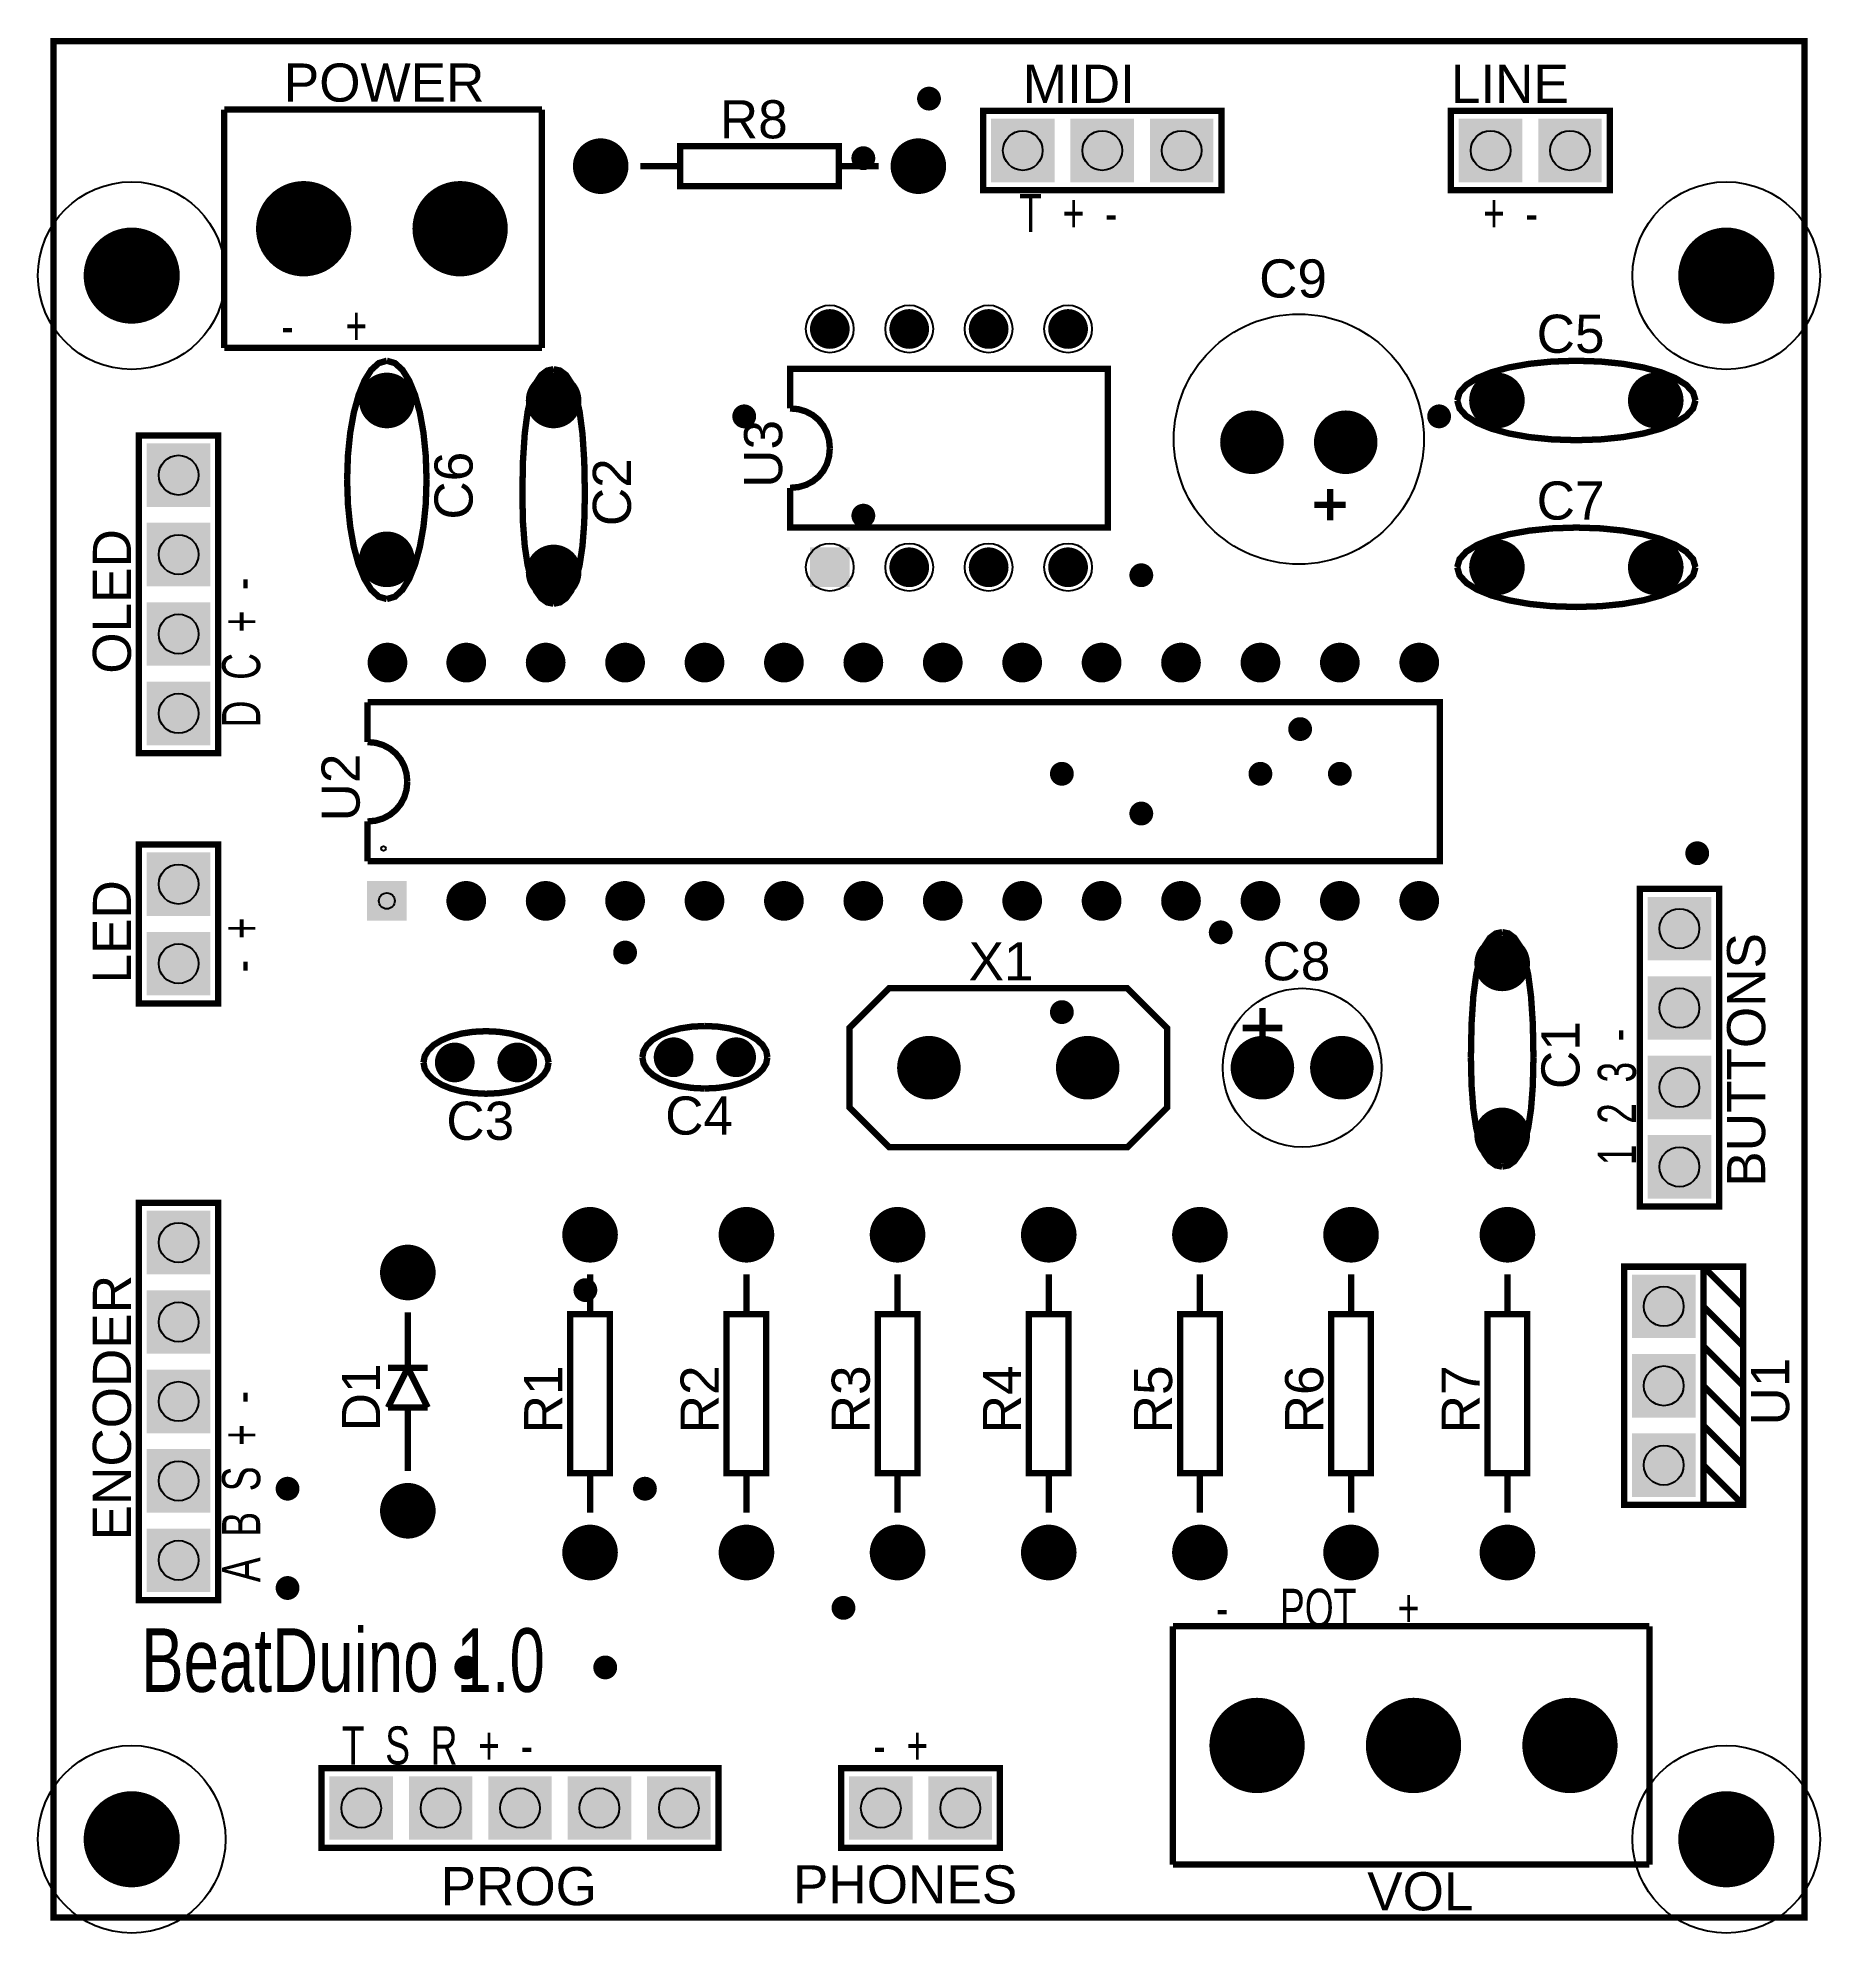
# Model space of a CAD drawing. Header units: inches. Extents: x -1.12 to 1.12, y -1.2 to 1.19.
import ezdxf

# ---------------------------------------------------------------- set-up
doc = ezdxf.new("R2010")
doc.units = ezdxf.units.IN
doc.layers.get('0').update_dxf_attribs({"linetype": 'CONTINUOUS'})

# ---------------------------------------------------------------- blocks, each defined once
blk = doc.blocks.new('EPAD')
at = {"const_width": 0.5}
blk.add_lwpolyline([(-0.25, 0, 1), (0.25, 0, 1)], format="xyb", close=True, dxfattribs=at)
blk = doc.blocks.new('RPAD')
blk.add_trace([(-0.5, -0.5), (-0.5, 0.5), (0.5, -0.5), (0.5, 0.5)])

msp = doc.modelspace()

# ---------------------------------------------------------------- linework, layer by layer
at = {"const_width": 0.008}
for points in [[(-1.102362, -1.181102), (1.102362, -1.181102), (1.102362, 1.181102), (-1.102362, 1.181102), (-1.102362, -1.181102)], [(-0.887402, 0.794882), (-0.887402, 1.094882)], [(-0.887402, 1.094882), (-0.487402, 1.094882)], [(-0.487402, 1.094882), (-0.487402, 0.794882)], [(0.06811, 0.993307), (0.36811, 0.993307), (0.36811, 1.093307), (0.06811, 1.093307), (0.06811, 0.993307)], [(0.657087, 0.993307), (0.857087, 0.993307), (0.857087, 1.093307), (0.657087, 1.093307), (0.657087, 0.993307)], [(-0.313386, 0.998622), (-0.113386, 0.998622), (-0.113386, 1.048622), (-0.313386, 1.048622), (-0.313386, 0.998622)], [(-0.363386, 1.023622), (-0.313386, 1.023622)], [(-0.113386, 1.023622), (-0.063386, 1.023622)], [(-0.887402, 0.794882), (-0.487402, 0.794882)], [(-0.682677, 0.778661), (-0.692865, 0.775702), (-0.702302, 0.767177), (-0.710802, 0.753613), (-0.718177, 0.735536), (-0.72424, 0.713476), (-0.728802, 0.687958), (-0.731677, 0.659511), (-0.732677, 0.628661)], [(-0.682677, 0.778661), (-0.67249, 0.775702), (-0.663052, 0.767177), (-0.654552, 0.753613), (-0.647177, 0.735536), (-0.641115, 0.713476), (-0.636552, 0.687958), (-0.633677, 0.659511), (-0.632677, 0.628661)], [(-0.472677, 0.768031), (-0.480727, 0.766311), (-0.488172, 0.760726), (-0.494866, 0.750644), (-0.500667, 0.735428), (-0.50543, 0.714446), (-0.50901, 0.687061), (-0.511264, 0.652641), (-0.512047, 0.610551)], [(-0.472677, 0.768031), (-0.464627, 0.766311), (-0.457183, 0.760726), (-0.450488, 0.750644), (-0.444687, 0.735428), (-0.439925, 0.714446), (-0.436344, 0.687061), (-0.434091, 0.652641), (-0.433307, 0.610551)], [(-0.174882, 0.718661), (-0.174882, 0.768661), (0.225118, 0.768661), (0.225118, 0.568661), (-0.174882, 0.568661), (-0.174882, 0.618661)], [(0.665118, 0.728661), (0.668077, 0.738849), (0.676602, 0.748287), (0.690167, 0.756787), (0.708243, 0.764161), (0.730304, 0.770224), (0.755821, 0.774787), (0.784269, 0.777661), (0.815118, 0.778661)], [(0.965118, 0.728661), (0.962118, 0.738849), (0.953493, 0.748287), (0.939806, 0.756787), (0.921618, 0.764161), (0.899493, 0.770224), (0.873993, 0.774787), (0.845681, 0.777661), (0.815118, 0.778661)], [(-0.124882, 0.668661), (-0.125841, 0.678849), (-0.128616, 0.688287), (-0.133056, 0.696787), (-0.139007, 0.704161), (-0.146317, 0.710224), (-0.154835, 0.714787), (-0.164407, 0.717661), (-0.174882, 0.718661)], [(0.665118, 0.728661), (0.668077, 0.718474), (0.676602, 0.709036), (0.690167, 0.700536), (0.708243, 0.693161), (0.730304, 0.687099), (0.755821, 0.682536), (0.784269, 0.679661), (0.815118, 0.678661)], [(0.965118, 0.728661), (0.962118, 0.718474), (0.953493, 0.709036), (0.939806, 0.700536), (0.921618, 0.693161), (0.899493, 0.687099), (0.873993, 0.682536), (0.845681, 0.679661), (0.815118, 0.678661)], [(-0.994882, 0.284646), (-0.894882, 0.284646), (-0.894882, 0.684646), (-0.994882, 0.684646), (-0.994882, 0.284646)], [(-0.124882, 0.668661), (-0.125841, 0.658187), (-0.128616, 0.648615), (-0.133056, 0.640097), (-0.139007, 0.632787), (-0.146317, 0.626835), (-0.154835, 0.622396), (-0.164407, 0.61962), (-0.174882, 0.618661)], [(-0.682677, 0.478661), (-0.692865, 0.481661), (-0.702302, 0.490287), (-0.710802, 0.503974), (-0.718177, 0.522161), (-0.72424, 0.544287), (-0.728802, 0.569787), (-0.731677, 0.598099), (-0.732677, 0.628661)], [(-0.682677, 0.478661), (-0.67249, 0.481661), (-0.663052, 0.490287), (-0.654552, 0.503974), (-0.647177, 0.522161), (-0.641115, 0.544287), (-0.636552, 0.569787), (-0.633677, 0.598099), (-0.632677, 0.628661)], [(0.505039, 0.617008), (0.505039, 0.577638)], [(-0.472677, 0.472756), (-0.480727, 0.474438), (-0.488172, 0.479753), (-0.494866, 0.489106), (-0.500667, 0.502898), (-0.50543, 0.521536), (-0.50901, 0.545421), (-0.511264, 0.574959), (-0.512047, 0.610551)], [(-0.472677, 0.472756), (-0.464627, 0.474438), (-0.457183, 0.479753), (-0.450488, 0.489106), (-0.444687, 0.502898), (-0.439925, 0.521536), (-0.436344, 0.545421), (-0.434091, 0.574959), (-0.433307, 0.610551)], [(0.524724, 0.597323), (0.485354, 0.597323)], [(0.665118, 0.518661), (0.668077, 0.528849), (0.676602, 0.538287), (0.690167, 0.546787), (0.708243, 0.554161), (0.730304, 0.560224), (0.755821, 0.564787), (0.784269, 0.567661), (0.815118, 0.568661)], [(0.965118, 0.518661), (0.962118, 0.528849), (0.953493, 0.538287), (0.939806, 0.546787), (0.921618, 0.554161), (0.899493, 0.560224), (0.873993, 0.564787), (0.845681, 0.567661), (0.815118, 0.568661)], [(0.665118, 0.518661), (0.668077, 0.508474), (0.676602, 0.499036), (0.690167, 0.490536), (0.708243, 0.483161), (0.730304, 0.477099), (0.755821, 0.472536), (0.784269, 0.469661), (0.815118, 0.468661)], [(0.965118, 0.518661), (0.962118, 0.508474), (0.953493, 0.499036), (0.939806, 0.490536), (0.921618, 0.483161), (0.899493, 0.477099), (0.873993, 0.472536), (0.845681, 0.469661), (0.815118, 0.468661)], [(-0.70689, 0.148661), (0.64311, 0.148661), (0.64311, 0.348661), (-0.70689, 0.348661)], [(-0.70689, 0.348661), (-0.70689, 0.298661)], [(-0.70689, 0.298661), (-0.696666, 0.297667), (-0.687212, 0.294804), (-0.67871, 0.290257), (-0.671343, 0.284208), (-0.665294, 0.276841), (-0.660747, 0.268339), (-0.657885, 0.258885), (-0.65689, 0.248661)], [(-0.70689, 0.198661), (-0.696666, 0.199656), (-0.687212, 0.202519), (-0.67871, 0.207066), (-0.671343, 0.213115), (-0.665294, 0.220481), (-0.660747, 0.228984), (-0.657885, 0.238438), (-0.65689, 0.248661)], [(-0.70689, 0.148661), (-0.70689, 0.198661)], [(-0.994882, -0.030315), (-0.894882, -0.030315), (-0.894882, 0.169685), (-0.994882, 0.169685), (-0.994882, -0.030315)], [(0.894882, -0.28622), (0.994882, -0.28622), (0.994882, 0.11378), (0.894882, 0.11378), (0.894882, -0.28622)], [(0.721732, 0.05937), (0.713682, 0.05765), (0.706238, 0.052065), (0.699543, 0.041982), (0.693743, 0.026767), (0.68898, 0.005784), (0.6854, -0.0216), (0.683146, -0.05602), (0.682362, -0.09811)], [(0.721732, 0.05937), (0.729782, 0.05765), (0.737227, 0.052065), (0.743921, 0.041982), (0.749722, 0.026767), (0.754485, 0.005784), (0.758065, -0.0216), (0.760319, -0.05602), (0.761102, -0.09811)], [(-0.050157, -0.011339), (0.249843, -0.011339), (0.299843, -0.061339), (0.299843, -0.161339), (0.249843, -0.211339), (-0.050157, -0.211339), (-0.100157, -0.161339), (-0.100157, -0.061339), (-0.050157, -0.011339)], [(0.419843, -0.036339), (0.419843, -0.086339)], [(-0.636535, -0.104724), (-0.634969, -0.096674), (-0.630461, -0.08923), (-0.6233, -0.082535), (-0.613775, -0.076735), (-0.602173, -0.071972), (-0.588784, -0.068392), (-0.573895, -0.066138), (-0.557795, -0.065354)], [(-0.479055, -0.104724), (-0.480622, -0.096674), (-0.48513, -0.08923), (-0.492291, -0.082535), (-0.501816, -0.076735), (-0.513417, -0.071972), (-0.526807, -0.068392), (-0.541695, -0.066138), (-0.557795, -0.065354)], [(-0.360945, -0.098189), (-0.359378, -0.090139), (-0.35487, -0.082695), (-0.347709, -0.076), (-0.338184, -0.070199), (-0.326583, -0.065437), (-0.313193, -0.061856), (-0.298305, -0.059602), (-0.282205, -0.058819)], [(-0.203465, -0.098189), (-0.205031, -0.090139), (-0.209539, -0.082695), (-0.2167, -0.076), (-0.226225, -0.070199), (-0.237827, -0.065437), (-0.251216, -0.061856), (-0.266105, -0.059602), (-0.282205, -0.058819)], [(0.394843, -0.061339), (0.444843, -0.061339)], [(-0.360945, -0.098189), (-0.359378, -0.106239), (-0.35487, -0.113683), (-0.347709, -0.120378), (-0.338184, -0.126179), (-0.326583, -0.130941), (-0.313193, -0.134522), (-0.298305, -0.136776), (-0.282205, -0.137559)], [(-0.203465, -0.098189), (-0.205031, -0.106239), (-0.209539, -0.113683), (-0.2167, -0.120378), (-0.226225, -0.126179), (-0.237827, -0.130941), (-0.251216, -0.134522), (-0.266105, -0.136776), (-0.282205, -0.137559)], [(0.721732, -0.235906), (0.713682, -0.234224), (0.706238, -0.228908), (0.699543, -0.219556), (0.693743, -0.205763), (0.68898, -0.187126), (0.6854, -0.16324), (0.683146, -0.133703), (0.682362, -0.09811)], [(0.721732, -0.235906), (0.729782, -0.234224), (0.737227, -0.228908), (0.743921, -0.219556), (0.749722, -0.205763), (0.754485, -0.187126), (0.758065, -0.16324), (0.760319, -0.133703), (0.761102, -0.09811)], [(-0.636535, -0.104724), (-0.634969, -0.112774), (-0.630461, -0.120219), (-0.6233, -0.126913), (-0.613775, -0.132714), (-0.602173, -0.137477), (-0.588784, -0.141057), (-0.573895, -0.143311), (-0.557795, -0.144094)], [(-0.479055, -0.104724), (-0.480622, -0.112774), (-0.48513, -0.120219), (-0.492291, -0.126913), (-0.501816, -0.132714), (-0.513417, -0.137477), (-0.526807, -0.141057), (-0.541695, -0.143311), (-0.557795, -0.144094)], [(-0.994882, -0.781496), (-0.894882, -0.781496), (-0.894882, -0.281496), (-0.994882, -0.281496), (-0.994882, -0.781496)], [(0.875197, -0.661811), (0.975197, -0.661811), (0.975197, -0.361811), (0.875197, -0.361811), (0.875197, -0.661811)], [(0.975197, -0.361811), (1.025197, -0.361811), (1.025197, -0.661811), (0.975197, -0.661811)], [(0.975197, -0.361811), (1.025197, -0.411811)], [(-0.426772, -0.421654), (-0.426772, -0.371654)], [(-0.229843, -0.421654), (-0.229843, -0.371654)], [(-0.039606, -0.421654), (-0.039606, -0.371654)], [(0.150787, -0.421654), (0.150787, -0.371654)], [(0.341102, -0.421654), (0.341102, -0.371654)], [(0.531417, -0.421654), (0.531417, -0.371654)], [(0.728346, -0.421654), (0.728346, -0.371654)], [(-0.65622, -0.489134), (-0.65622, -0.419134)], [(-0.451772, -0.621654), (-0.401772, -0.621654), (-0.401772, -0.421654), (-0.451772, -0.421654), (-0.451772, -0.621654)], [(-0.254843, -0.621654), (-0.204843, -0.621654), (-0.204843, -0.421654), (-0.254843, -0.421654), (-0.254843, -0.621654)], [(-0.064606, -0.621654), (-0.014606, -0.621654), (-0.014606, -0.421654), (-0.064606, -0.421654), (-0.064606, -0.621654)], [(0.125787, -0.621654), (0.175787, -0.621654), (0.175787, -0.421654), (0.125787, -0.421654), (0.125787, -0.621654)], [(0.316102, -0.621654), (0.366102, -0.621654), (0.366102, -0.421654), (0.316102, -0.421654), (0.316102, -0.621654)], [(0.506417, -0.621654), (0.556417, -0.621654), (0.556417, -0.421654), (0.506417, -0.421654), (0.506417, -0.621654)], [(0.703346, -0.621654), (0.753346, -0.621654), (0.753346, -0.421654), (0.703346, -0.421654), (0.703346, -0.621654)], [(0.975197, -0.411811), (1.025197, -0.461811)], [(0.975197, -0.461811), (1.025197, -0.511811)], [(-0.68122, -0.539134), (-0.65622, -0.489134)], [(-0.68122, -0.489134), (-0.63122, -0.489134)], [(-0.63122, -0.539134), (-0.65622, -0.489134)], [(0.975197, -0.511811), (1.025197, -0.561811)], [(-0.68122, -0.539134), (-0.63122, -0.539134)], [(-0.65622, -0.619134), (-0.65622, -0.539134)], [(0.975197, -0.561811), (1.025197, -0.611811)], [(-0.426772, -0.671654), (-0.426772, -0.621654)], [(-0.229843, -0.671654), (-0.229843, -0.621654)], [(-0.039606, -0.671654), (-0.039606, -0.621654)], [(0.150787, -0.671654), (0.150787, -0.621654)], [(0.341102, -0.671654), (0.341102, -0.621654)], [(0.531417, -0.671654), (0.531417, -0.621654)], [(0.728346, -0.671654), (0.728346, -0.621654)], [(0.975197, -0.611811), (1.025197, -0.661811)], [(0.307087, -1.114567), (0.307087, -0.814567)], [(0.907087, -0.814567), (0.307087, -0.814567)], [(0.907087, -0.814567), (0.907087, -1.114567)], [(-0.764961, -1.093307), (-0.264961, -1.093307), (-0.264961, -0.993307), (-0.764961, -0.993307), (-0.764961, -1.093307)], [(-0.11063, -1.093307), (0.08937, -1.093307), (0.08937, -0.993307), (-0.11063, -0.993307), (-0.11063, -1.093307)], [(0.907087, -1.114567), (0.307087, -1.114567)]]:
    msp.add_lwpolyline(points, dxfattribs=at)
for centre, radius in [((0, 1.108661), 0.01), ((0.11811, 1.043307), 0.025), ((0.21811, 1.043307), 0.025), ((0.31811, 1.043307), 0.025), ((0.707087, 1.043307), 0.025), ((0.807087, 1.043307), 0.025), ((-0.413386, 1.023622), 0.025), ((-0.082677, 1.033661), 0.01), ((-0.013386, 1.023622), 0.025), ((-1.003937, 0.885827), 0.11811), ((1.003937, 0.885827), 0.11811), ((-0.787402, 0.944882), 0.03), ((-0.590402, 0.944882), 0.03), ((-0.124882, 0.818661), 0.03), ((-0.024882, 0.818661), 0.03), ((0.075118, 0.818661), 0.03), ((0.175118, 0.818661), 0.03), ((0.465669, 0.68), 0.157424), ((-0.682677, 0.728661), 0.025), ((-0.472677, 0.728661), 0.025), ((0.715118, 0.728661), 0.025), ((0.915118, 0.728661), 0.025), ((-0.232677, 0.708661), 0.01), ((0.642323, 0.708661), 0.01), ((0.406614, 0.676063), 0.025), ((0.524724, 0.676063), 0.025), ((-0.944882, 0.634646), 0.025), ((-0.082677, 0.583661), 0.01), ((-0.944882, 0.534646), 0.025), ((-0.682677, 0.528661), 0.025), ((-0.472677, 0.512126), 0.025), ((-0.124882, 0.518661), 0.03), ((-0.024882, 0.518661), 0.03), ((0.075118, 0.518661), 0.03), ((0.175118, 0.518661), 0.03), ((0.715118, 0.518661), 0.025), ((0.915118, 0.518661), 0.025), ((0.267323, 0.508661), 0.01), ((-0.944882, 0.434646), 0.025), ((-0.68189, 0.398661), 0.01), ((-0.582677, 0.398661), 0.01), ((-0.482677, 0.398661), 0.01), ((-0.382677, 0.398661), 0.01), ((-0.282677, 0.398661), 0.01), ((-0.182677, 0.398661), 0.01), ((-0.082677, 0.398661), 0.01), ((0.017323, 0.398661), 0.01), ((0.117323, 0.398661), 0.01), ((0.217323, 0.398661), 0.01), ((0.317323, 0.398661), 0.01), ((0.417323, 0.398661), 0.01), ((0.517323, 0.398661), 0.01), ((0.617323, 0.398661), 0.01), ((-0.944882, 0.334646), 0.025), ((0.467323, 0.314961), 0.01), ((0.167323, 0.258661), 0.01), ((0.417323, 0.258661), 0.01), ((0.517323, 0.258661), 0.01), ((0.267323, 0.208661), 0.01), ((-0.68689, 0.164661), 0.002828), ((0.967323, 0.158661), 0.01), ((-0.944882, 0.119685), 0.025), ((-0.682677, 0.098661), 0.01), ((-0.582677, 0.098661), 0.01), ((-0.482677, 0.098661), 0.01), ((-0.382677, 0.098661), 0.01), ((-0.282677, 0.098661), 0.01), ((-0.182677, 0.098661), 0.01), ((-0.082677, 0.098661), 0.01), ((0.017323, 0.098661), 0.01), ((0.117323, 0.098661), 0.01), ((0.217323, 0.098661), 0.01), ((0.317323, 0.098661), 0.01), ((0.417323, 0.098661), 0.01), ((0.517323, 0.098661), 0.01), ((0.617323, 0.098661), 0.01), ((0.944882, 0.06378), 0.025), ((0.367323, 0.059055), 0.01), ((-0.944882, 0.019685), 0.025), ((-0.382677, 0.033661), 0.01), ((0.721732, 0.02), 0.025), ((0.469843, -0.111339), 0.1), ((0.944882, -0.03622), 0.025), ((0.167323, -0.041339), 0.01), ((-0.597165, -0.104724), 0.01), ((-0.518425, -0.104724), 0.01), ((-0.321575, -0.098189), 0.01), ((-0.242835, -0.098189), 0.01), ((-0.000157, -0.111339), 0.025), ((0.199843, -0.111339), 0.025), ((0.419843, -0.111339), 0.025), ((0.519843, -0.111339), 0.025), ((0.944882, -0.13622), 0.025), ((0.721732, -0.196535), 0.025), ((0.944882, -0.23622), 0.025), ((-0.944882, -0.331496), 0.025), ((-0.426772, -0.321654), 0.025), ((-0.229843, -0.321654), 0.025), ((-0.039606, -0.321654), 0.025), ((0.150787, -0.321654), 0.025), ((0.341102, -0.321654), 0.025), ((0.531417, -0.321654), 0.025), ((0.728346, -0.321654), 0.025), ((-0.65622, -0.369134), 0.025), ((-0.432677, -0.391339), 0.01), ((0.925197, -0.411811), 0.025), ((-0.944882, -0.431496), 0.025), ((0.925197, -0.511811), 0.025), ((-0.944882, -0.531496), 0.025), ((0.925197, -0.611811), 0.025), ((-0.944882, -0.631496), 0.025), ((-0.807677, -0.641339), 0.01), ((-0.65622, -0.669134), 0.025), ((-0.357677, -0.641339), 0.01), ((-0.944882, -0.731496), 0.025), ((-0.426772, -0.721654), 0.025), ((-0.229843, -0.721654), 0.025), ((-0.039606, -0.721654), 0.025), ((0.150787, -0.721654), 0.025), ((0.341102, -0.721654), 0.025), ((0.531417, -0.721654), 0.025), ((0.728346, -0.721654), 0.025), ((-0.807677, -0.766339), 0.01), ((-0.107677, -0.791339), 0.01), ((-0.582677, -0.866339), 0.01), ((-0.407677, -0.866339), 0.01), ((0.413087, -0.964567), 0.03), ((0.610087, -0.964567), 0.03), ((0.807087, -0.964567), 0.03), ((-1.003937, -1.082677), 0.11811), ((1.003937, -1.082677), 0.11811), ((-0.714961, -1.043307), 0.025), ((-0.614961, -1.043307), 0.025), ((-0.514961, -1.043307), 0.025), ((-0.414961, -1.043307), 0.025), ((-0.314961, -1.043307), 0.025), ((-0.06063, -1.043307), 0.025), ((0.03937, -1.043307), 0.025)]:
    msp.add_circle(centre, radius)

# ---------------------------------------------------------------- block references
for name, p, xscale, yscale in [('EPAD', (0, 1.108661), 0.03, 0.03), ('RPAD', (0.11811, 1.043307), 0.08, 0.08), ('RPAD', (0.21811, 1.043307), 0.08, 0.08), ('RPAD', (0.31811, 1.043307), 0.08, 0.08), ('RPAD', (0.707087, 1.043307), 0.08, 0.08), ('RPAD', (0.807087, 1.043307), 0.08, 0.08), ('EPAD', (-0.413386, 1.023622), 0.07, 0.07), ('EPAD', (-0.013386, 1.023622), 0.07, 0.07), ('EPAD', (-0.082677, 1.033661), 0.03, 0.03), ('EPAD', (-0.787402, 0.944882), 0.12, 0.12), ('EPAD', (-0.590402, 0.944882), 0.12, 0.12), ('EPAD', (-1.003937, 0.885827), 0.121, 0.121), ('EPAD', (1.003937, 0.885827), 0.121, 0.121), ('EPAD', (-0.124882, 0.818661), 0.05, 0.05), ('EPAD', (-0.024882, 0.818661), 0.05, 0.05), ('EPAD', (0.075118, 0.818661), 0.05, 0.05), ('EPAD', (0.175118, 0.818661), 0.05, 0.05), ('EPAD', (-0.682677, 0.728661), 0.07, 0.07), ('EPAD', (-0.472677, 0.728661), 0.07, 0.07), ('EPAD', (0.715118, 0.728661), 0.07, 0.07), ('EPAD', (0.915118, 0.728661), 0.07, 0.07), ('EPAD', (-0.232677, 0.708661), 0.03, 0.03), ('EPAD', (0.406614, 0.676063), 0.08, 0.08), ('EPAD', (0.524724, 0.676063), 0.08, 0.08), ('EPAD', (0.642323, 0.708661), 0.03, 0.03), ('EPAD', (-0.082677, 0.583661), 0.03, 0.03), ('EPAD', (-0.682677, 0.528661), 0.07, 0.07), ('EPAD', (0.715118, 0.518661), 0.07, 0.07), ('EPAD', (0.915118, 0.518661), 0.07, 0.07), ('EPAD', (-0.472677, 0.512126), 0.07, 0.07), ('RPAD', (-0.124882, 0.518661), 0.05, 0.05), ('EPAD', (-0.024882, 0.518661), 0.05, 0.05), ('EPAD', (0.075118, 0.518661), 0.05, 0.05), ('EPAD', (0.175118, 0.518661), 0.05, 0.05), ('EPAD', (0.267323, 0.508661), 0.03, 0.03), ('EPAD', (-0.68189, 0.398661), 0.05, 0.05), ('EPAD', (-0.582677, 0.398661), 0.05, 0.05), ('EPAD', (-0.482677, 0.398661), 0.05, 0.05), ('EPAD', (-0.382677, 0.398661), 0.05, 0.05), ('EPAD', (-0.282677, 0.398661), 0.05, 0.05), ('EPAD', (-0.182677, 0.398661), 0.05, 0.05), ('EPAD', (-0.082677, 0.398661), 0.05, 0.05), ('EPAD', (0.017323, 0.398661), 0.05, 0.05), ('EPAD', (0.117323, 0.398661), 0.05, 0.05), ('EPAD', (0.217323, 0.398661), 0.05, 0.05), ('EPAD', (0.317323, 0.398661), 0.05, 0.05), ('EPAD', (0.417323, 0.398661), 0.05, 0.05), ('EPAD', (0.517323, 0.398661), 0.05, 0.05), ('EPAD', (0.617323, 0.398661), 0.05, 0.05), ('EPAD', (0.467323, 0.314961), 0.03, 0.03), ('EPAD', (0.167323, 0.258661), 0.03, 0.03), ('EPAD', (0.417323, 0.258661), 0.03, 0.03), ('EPAD', (0.517323, 0.258661), 0.03, 0.03), ('EPAD', (0.267323, 0.208661), 0.03, 0.03), ('EPAD', (0.967323, 0.158661), 0.03, 0.03), ('EPAD', (-0.582677, 0.098661), 0.05, 0.05), ('EPAD', (-0.482677, 0.098661), 0.05, 0.05), ('EPAD', (-0.382677, 0.098661), 0.05, 0.05), ('EPAD', (-0.282677, 0.098661), 0.05, 0.05), ('EPAD', (-0.182677, 0.098661), 0.05, 0.05), ('EPAD', (-0.082677, 0.098661), 0.05, 0.05), ('EPAD', (0.017323, 0.098661), 0.05, 0.05), ('EPAD', (0.117323, 0.098661), 0.05, 0.05), ('EPAD', (0.217323, 0.098661), 0.05, 0.05), ('EPAD', (0.317323, 0.098661), 0.05, 0.05), ('EPAD', (0.417323, 0.098661), 0.05, 0.05), ('EPAD', (0.517323, 0.098661), 0.05, 0.05), ('EPAD', (0.617323, 0.098661), 0.05, 0.05), ('EPAD', (0.367323, 0.059055), 0.03, 0.03), ('EPAD', (-0.382677, 0.033661), 0.03, 0.03), ('EPAD', (0.721732, 0.02), 0.07, 0.07), ('EPAD', (0.167323, -0.041339), 0.03, 0.03), ('EPAD', (-0.000157, -0.111339), 0.08, 0.08), ('EPAD', (0.199843, -0.111339), 0.08, 0.08), ('EPAD', (0.419843, -0.111339), 0.08, 0.08), ('EPAD', (0.519843, -0.111339), 0.08, 0.08), ('EPAD', (-0.597165, -0.104724), 0.05, 0.05), ('EPAD', (-0.518425, -0.104724), 0.05, 0.05), ('EPAD', (-0.321575, -0.098189), 0.05, 0.05), ('EPAD', (-0.242835, -0.098189), 0.05, 0.05), ('EPAD', (0.721732, -0.196535), 0.07, 0.07), ('EPAD', (-0.426772, -0.321654), 0.07, 0.07), ('EPAD', (-0.229843, -0.321654), 0.07, 0.07), ('EPAD', (-0.039606, -0.321654), 0.07, 0.07), ('EPAD', (0.150787, -0.321654), 0.07, 0.07), ('EPAD', (0.341102, -0.321654), 0.07, 0.07), ('EPAD', (0.531417, -0.321654), 0.07, 0.07), ('EPAD', (0.728346, -0.321654), 0.07, 0.07), ('EPAD', (-0.65622, -0.369134), 0.07, 0.07), ('EPAD', (-0.432677, -0.391339), 0.03, 0.03), ('EPAD', (-0.807677, -0.641339), 0.03, 0.03), ('EPAD', (-0.65622, -0.669134), 0.07, 0.07), ('EPAD', (-0.357677, -0.641339), 0.03, 0.03), ('EPAD', (-0.426772, -0.721654), 0.07, 0.07), ('EPAD', (-0.229843, -0.721654), 0.07, 0.07), ('EPAD', (-0.039606, -0.721654), 0.07, 0.07), ('EPAD', (0.150787, -0.721654), 0.07, 0.07), ('EPAD', (0.341102, -0.721654), 0.07, 0.07), ('EPAD', (0.531417, -0.721654), 0.07, 0.07), ('EPAD', (0.728346, -0.721654), 0.07, 0.07), ('EPAD', (-0.807677, -0.766339), 0.03, 0.03), ('EPAD', (-0.107677, -0.791339), 0.03, 0.03), ('EPAD', (-0.582677, -0.866339), 0.03, 0.03), ('EPAD', (-0.407677, -0.866339), 0.03, 0.03), ('EPAD', (0.413087, -0.964567), 0.12, 0.12), ('EPAD', (0.610087, -0.964567), 0.12, 0.12), ('EPAD', (0.807087, -0.964567), 0.12, 0.12), ('EPAD', (-1.003937, -1.082677), 0.121, 0.121), ('EPAD', (1.003937, -1.082677), 0.121, 0.121)]:
    msp.add_blockref(name, p, dxfattribs=dict(xscale=xscale, yscale=yscale))
for p, xscale, yscale, rotation in [((-0.944882, 0.634646), 0.08, 0.08, -270), ((-0.944882, 0.534646), 0.08, 0.08, -270), ((-0.944882, 0.434646), 0.08, 0.08, -270), ((-0.944882, 0.334646), 0.08, 0.08, -270), ((-0.944882, 0.119685), 0.08, 0.08, -270), ((-0.682677, 0.098661), 0.05, 0.05, 90), ((0.944882, 0.06378), 0.08, 0.08, -90), ((-0.944882, 0.019685), 0.08, 0.08, -270), ((0.944882, -0.03622), 0.08, 0.08, -90), ((0.944882, -0.13622), 0.08, 0.08, -90), ((0.944882, -0.23622), 0.08, 0.08, -90), ((-0.944882, -0.331496), 0.08, 0.08, 90), ((0.925197, -0.411811), 0.08, 0.08, -90), ((-0.944882, -0.431496), 0.08, 0.08, 90), ((0.925197, -0.511811), 0.08, 0.08, -90), ((-0.944882, -0.531496), 0.08, 0.08, 90), ((0.925197, -0.611811), 0.08, 0.08, -90), ((-0.944882, -0.631496), 0.08, 0.08, 90), ((-0.944882, -0.731496), 0.08, 0.08, 90), ((-0.714961, -1.043307), 0.08, 0.08, -180), ((-0.614961, -1.043307), 0.08, 0.08, -180), ((-0.514961, -1.043307), 0.08, 0.08, -180), ((-0.414961, -1.043307), 0.08, 0.08, -180), ((-0.314961, -1.043307), 0.08, 0.08, -180), ((-0.06063, -1.043307), 0.08, 0.08, -180), ((0.03937, -1.043307), 0.08, 0.08, -180)]:
    msp.add_blockref('RPAD', p, dxfattribs=dict(xscale=xscale, yscale=yscale, rotation=rotation))

# ---------------------------------------------------------------- texts
for s, height, width, p in [('POWER', 0.048, 1.041667, (-0.812402, 1.104882)), ('MIDI', 0.048, 1.041667, (0.11811, 1.103307)), ('LINE', 0.048, 1.041667, (0.657087, 1.103307)), ('R8', 0.048, 1.041667, (-0.263386, 1.058622)), ('T  +  -', 0.048, 0.729167, (0.11372, 0.940567)), ('+  -', 0.048, 0.729167, (0.697717, 0.940567)), ('C9', 0.048, 1.041667, (0.415669, 0.858276)), ('-     +', 0.048, 0.729167, (-0.815413, 0.798835)), ('C5', 0.048, 1.041667, (0.765118, 0.788661)), ('C7', 0.048, 1.041667, (0.765118, 0.578661)), ('X1', 0.048, 1.041667, (0.049843, -0.001339)), ('C8', 0.048, 1.041667, (0.419843, -0.001339)), ('C3', 0.048, 1.041667, (-0.607795, -0.202094)), ('C4', 0.048, 1.041667, (-0.332205, -0.195559)), ('-     POT    +', 0.048, 0.729167, (0.361299, -0.815339)), ('BeatDuino 1.0', 0.08, 0.75, (-0.992126, -0.897087)), ('T  S  R  +  -', 0.048, 0.729167, (-0.739311, -0.988567)), ('-  +', 0.048, 0.729167, (-0.07, -0.988567)), ('PROG', 0.048, 1.041667, (-0.614961, -1.165677)), ('PHONES', 0.048, 1.041667, (-0.17126, -1.163512)), ('VOL', 0.048, 1.041667, (0.551772, -1.172173))]:
    msp.add_text(s, height=height, dxfattribs=dict(width=width)).set_placement(p)
for s, width, p in [('U3', 1.041667, (-0.184882, 0.618661)), ('C6', 1.041667, (-0.574677, 0.578661)), ('C2', 1.041667, (-0.375307, 0.570394)), ('OLED', 1.041667, (-1.004882, 0.384646)), ('D  C  +  -', 0.729167, (-0.842142, 0.317126)), ('U2', 1.041667, (-0.71689, 0.198661)), ('LED', 1.041667, (-1.004882, -0.005315)), ('-  +', 0.729167, (-0.842142, 0.00874)), ('BUTTONS', 1.041667, (1.052882, -0.26122)), ('C1', 1.041667, (0.819102, -0.138268)), ('1  2  3  -', 0.729167, (0.890142, -0.234055)), ('ENCODER', 1.041667, (-1.004882, -0.706496)), ('D1', 1.041667, (-0.69122, -0.569134)), ('R1', 1.041667, (-0.461772, -0.571654)), ('R2', 1.041667, (-0.264843, -0.571654)), ('R3', 1.041667, (-0.074606, -0.571654)), ('R4', 1.041667, (0.115787, -0.571654)), ('R5', 1.041667, (0.306102, -0.571654)), ('R6', 1.041667, (0.496417, -0.571654)), ('R7', 1.041667, (0.693346, -0.571654)), ('U1', 1.041667, (1.083197, -0.561811)), ('A  B  S  +  -', 0.729167, (-0.842142, -0.758996))]:
    msp.add_text(s, height=0.048, rotation=90, dxfattribs=dict(width=width)).set_placement(p)

doc.saveas('drawing.dxf')
